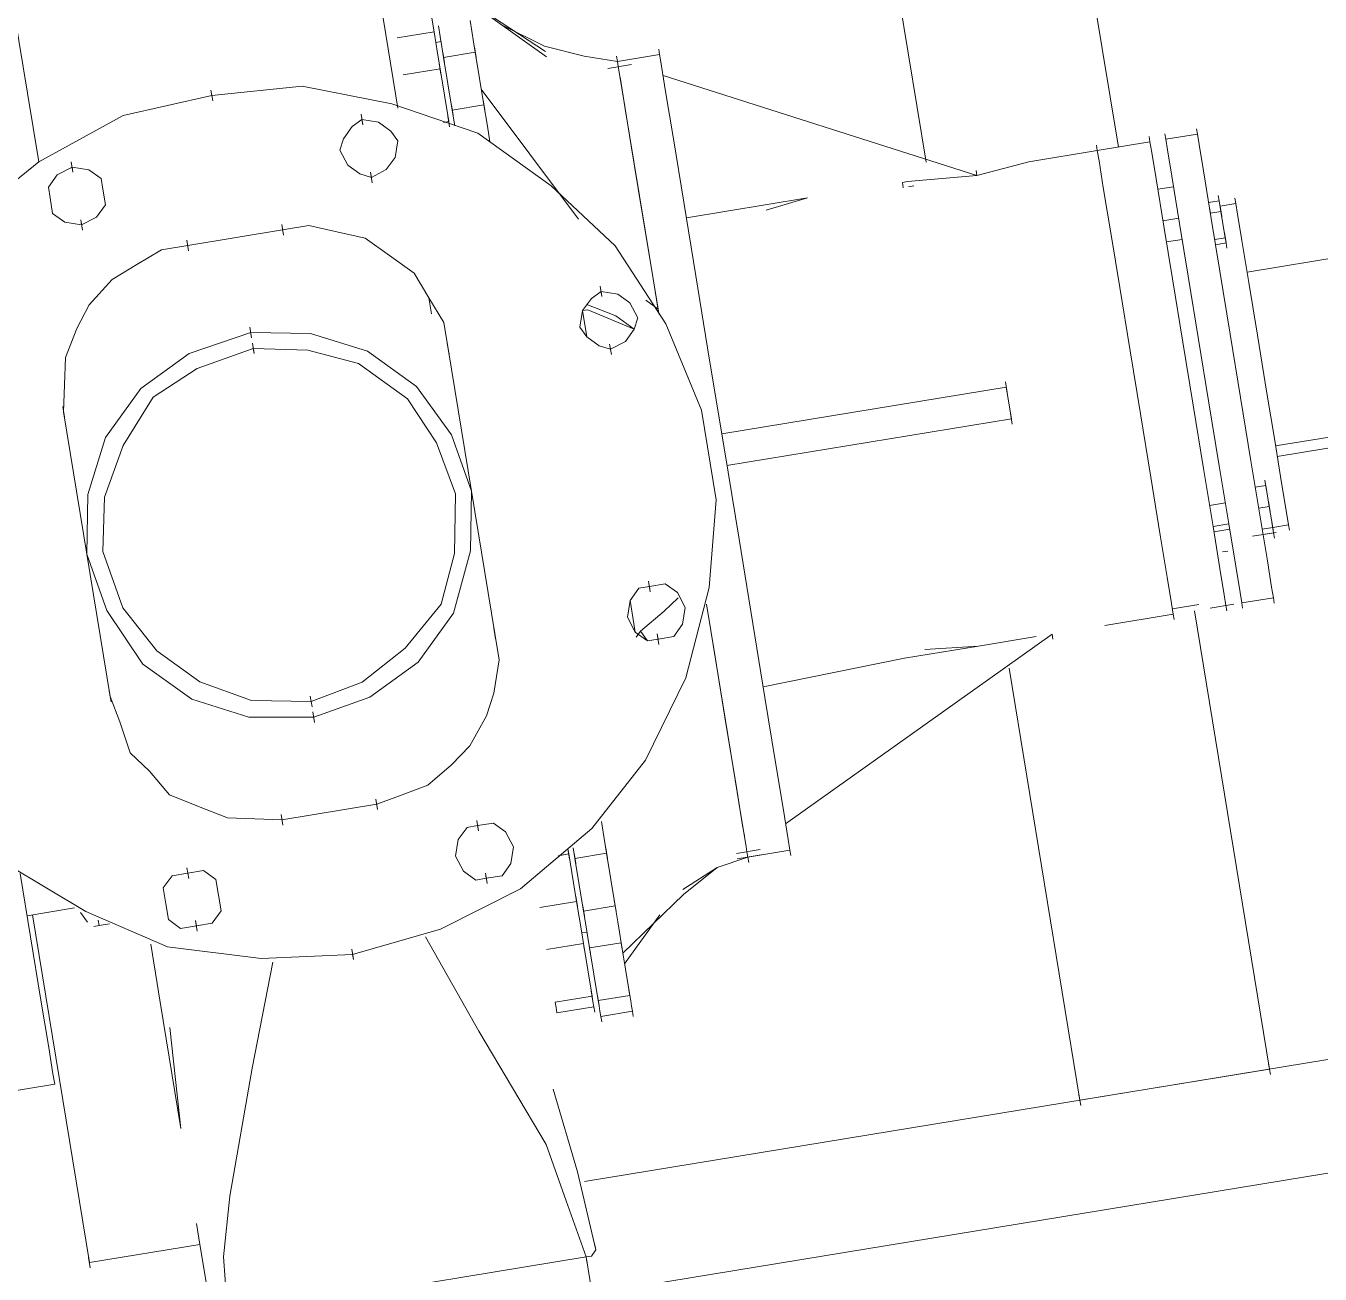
# Model space of a CAD drawing. Header units: metres. Extents: x 2 to 659295185, y -28 to 1124222152.
# Drawn here: x 655610.738 to 655611.247, y 1126535.784 to 1126536.275 of the extents above; entities that cross this region are included whole.
import ezdxf

# ---------------------------------------------------------------- set-up
doc = ezdxf.new("R2010")
doc.units = ezdxf.units.M
doc.header["$MEASUREMENT"] = 0
doc.layers.add('CCSM_C1_CUERPO CK$0$A-EQUIPOS', color=9, linetype='CONTINUOUS')

msp = doc.modelspace()

# ---------------------------------------------------------------- linework, layer by layer
at = {"layer": 'CCSM_C1_CUERPO CK$0$A-EQUIPOS', "lineweight": 5}
for p, q in [((655611.13838, 1126536.40516), (655611.16757, 1126536.22709)), ((655611.16757, 1126536.22709), (655611.13838, 1126536.40516)), ((655611.09201, 1126536.22108), (655611.06384, 1126536.39294)), ((655611.06384, 1126536.39294), (655611.09201, 1126536.22108)), ((655610.87965, 1126536.27132), (655610.87456, 1126536.30238)), ((655610.89863, 1126536.27231), (655610.89523, 1126536.29301)), ((655610.89863, 1126536.27231), (655610.89523, 1126536.29301)), ((655610.94275, 1126536.26253), (655610.91142, 1126536.28503)), ((655610.94242, 1126536.2646), (655610.91142, 1126536.28503)), ((655610.91142, 1126536.28503), (655610.94242, 1126536.2646)), ((655610.73885, 1126536.24824), (655610.73376, 1126536.2793)), ((655610.89829, 1126536.27438), (655610.89863, 1126536.27231)), ((655610.89863, 1126536.27231), (655610.89829, 1126536.27438)), ((655610.90036, 1126536.27472), (655610.90104, 1126536.27057)), ((655610.90104, 1126536.27057), (655610.90036, 1126536.27472)), ((655610.91278, 1126536.27675), (655610.91346, 1126536.27261)), ((655610.91278, 1126536.27675), (655610.91346, 1126536.27261)), ((655610.94208, 1126536.26667), (655610.92588, 1126536.27465)), ((655610.8844, 1126536.24233), (655610.87965, 1126536.27132)), ((655610.89863, 1126536.27231), (655610.88413, 1126536.26993)), ((655610.89931, 1126536.26816), (655610.89863, 1126536.27231)), ((655610.89931, 1126536.26816), (655610.89863, 1126536.27231)), ((655610.90104, 1126536.27057), (655610.90172, 1126536.26643)), ((655610.90172, 1126536.26643), (655610.90104, 1126536.27057)), ((655610.91414, 1126536.26847), (655610.91346, 1126536.27261)), ((655610.91346, 1126536.27261), (655610.91414, 1126536.26847)), ((655610.90138, 1126536.2685), (655610.89931, 1126536.26816)), ((655610.89931, 1126536.26816), (655610.90138, 1126536.2685)), ((655610.89931, 1126536.26816), (655610.89998, 1126536.26402)), ((655610.89998, 1126536.26402), (655610.89931, 1126536.26816)), ((655610.89998, 1126536.26402), (655610.901, 1126536.25781)), ((655610.901, 1126536.25781), (655610.89998, 1126536.26402)), ((655610.90172, 1126536.26643), (655610.90239, 1126536.26229)), ((655610.90239, 1126536.26229), (655610.90172, 1126536.26643)), ((655610.90205, 1126536.26436), (655610.90273, 1126536.26022)), ((655610.91482, 1126536.26433), (655610.90239, 1126536.26229)), ((655610.91414, 1126536.26847), (655610.91482, 1126536.26433)), ((655610.91482, 1126536.26433), (655610.91414, 1126536.26847)), ((655610.91448, 1126536.2664), (655610.91516, 1126536.26226)), ((655610.91482, 1126536.26433), (655610.91821, 1126536.24362)), ((655610.91821, 1126536.24362), (655610.91482, 1126536.26433)), ((655610.95759, 1126536.26283), (655610.94208, 1126536.26667)), ((655610.94208, 1126536.26667), (655610.95759, 1126536.26283)), ((655610.98692, 1126536.26551), (655610.98726, 1126536.26344)), ((655610.90066, 1126536.25988), (655610.90134, 1126536.25574)), ((655610.90239, 1126536.26229), (655610.90579, 1126536.24159)), ((655610.90239, 1126536.26229), (655610.90579, 1126536.24159)), ((655610.95759, 1126536.26283), (655610.97069, 1126536.26073)), ((655610.96689, 1126536.25798), (655610.97621, 1126536.25951)), ((655610.97035, 1126536.2628), (655610.97069, 1126536.26073)), ((655610.97069, 1126536.26073), (655610.98726, 1126536.26344)), ((655610.97103, 1126536.25866), (655610.97069, 1126536.26073)), ((655610.97069, 1126536.26073), (655610.97103, 1126536.25866)), ((655610.97103, 1126536.25866), (655610.97307, 1126536.24623)), ((655610.97103, 1126536.25866), (655610.97307, 1126536.24623)), ((655610.9876, 1126536.26137), (655610.98726, 1126536.26344)), ((655610.98726, 1126536.26344), (655610.9876, 1126536.26137)), ((655610.98963, 1126536.24895), (655610.9876, 1126536.26137)), ((655610.98963, 1126536.24895), (655610.9876, 1126536.26137)), ((655610.901, 1126536.25781), (655610.88651, 1126536.25544)), ((655610.901, 1126536.25781), (655610.9044, 1126536.23711)), ((655610.9044, 1126536.23711), (655610.901, 1126536.25781)), ((655610.97375, 1126536.24209), (655610.97171, 1126536.25452)), ((655610.97375, 1126536.24209), (655610.97171, 1126536.25452)), ((655611.112, 1126536.21585), (655610.98861, 1126536.25516)), ((655611.112, 1126536.21585), (655610.98861, 1126536.25516)), ((655610.81095, 1126536.24943), (655610.81163, 1126536.24529)), ((655610.81095, 1126536.24943), (655610.81129, 1126536.24736)), ((655610.84683, 1126536.25106), (655610.81129, 1126536.24736)), ((655610.84683, 1126536.25106), (655610.81129, 1126536.24736)), ((655610.88199, 1126536.24406), (655610.84683, 1126536.25106)), ((655610.88199, 1126536.24406), (655610.84683, 1126536.25106)), ((655610.95535, 1126536.19868), (655610.91719, 1126536.24983)), ((655610.99269, 1126536.23031), (655610.98963, 1126536.24895)), ((655610.99269, 1126536.23031), (655610.98963, 1126536.24895)), ((655610.74326, 1126536.22132), (655610.73885, 1126536.24824)), ((655610.81129, 1126536.24736), (655610.77642, 1126536.23952)), ((655610.81129, 1126536.24736), (655610.77642, 1126536.23952)), ((655610.91577, 1126536.23259), (655610.88199, 1126536.24406)), ((655610.91577, 1126536.23259), (655610.88199, 1126536.24406)), ((655610.90545, 1126536.24366), (655610.90613, 1126536.23952)), ((655610.91821, 1126536.24362), (655610.90579, 1126536.24159)), ((655610.91787, 1126536.24569), (655610.91855, 1126536.24155)), ((655610.91957, 1126536.23534), (655610.91821, 1126536.24362)), ((655610.97307, 1126536.24623), (655610.97612, 1126536.2276)), ((655610.97307, 1126536.24623), (655610.97612, 1126536.2276)), ((655610.77642, 1126536.23952), (655610.74326, 1126536.22132)), ((655610.77642, 1126536.23952), (655610.74326, 1126536.22132)), ((655610.86991, 1126536.23996), (655610.87059, 1126536.23582)), ((655610.90406, 1126536.23918), (655610.90474, 1126536.23503)), ((655610.90579, 1126536.24159), (655610.90681, 1126536.23537)), ((655610.90579, 1126536.24159), (655610.90681, 1126536.23537)), ((655610.97714, 1126536.22139), (655610.97375, 1126536.24209)), ((655610.97375, 1126536.24209), (655610.97714, 1126536.22139)), ((655610.86645, 1126536.23514), (655610.86298, 1126536.23032)), ((655610.86645, 1126536.23514), (655610.86298, 1126536.23032)), ((655610.87025, 1126536.23789), (655610.86645, 1126536.23514)), ((655610.86645, 1126536.23514), (655610.87025, 1126536.23789)), ((655610.87025, 1126536.23789), (655610.8768, 1126536.23683)), ((655610.8768, 1126536.23683), (655610.87025, 1126536.23789)), ((655610.87025, 1126536.23789), (655610.87059, 1126536.23582)), ((655610.8768, 1126536.23683), (655610.88162, 1126536.23337)), ((655610.88162, 1126536.23337), (655610.8768, 1126536.23683)), ((655610.88437, 1126536.22957), (655610.88162, 1126536.23337)), ((655610.88162, 1126536.23337), (655610.88437, 1126536.22957)), ((655610.9044, 1126536.23711), (655610.90233, 1126536.23677)), ((655610.90474, 1126536.23503), (655610.9044, 1126536.23711)), ((655610.90474, 1126536.23503), (655610.9044, 1126536.23711)), ((655610.92059, 1126536.22913), (655610.91957, 1126536.23534)), ((655611.19829, 1126536.23425), (655611.19863, 1126536.23218)), ((655610.86298, 1126536.23032), (655610.86159, 1126536.22584)), ((655610.86298, 1126536.23032), (655610.86159, 1126536.22584)), ((655610.88332, 1126536.22302), (655610.88437, 1126536.22957)), ((655610.88437, 1126536.22957), (655610.88332, 1126536.22302)), ((655610.94469, 1126536.21182), (655610.91577, 1126536.23259)), ((655610.94469, 1126536.21182), (655610.91577, 1126536.23259)), ((655610.99676, 1126536.20547), (655610.99269, 1126536.23031)), ((655610.99676, 1126536.20547), (655610.99269, 1126536.23031)), ((655611.17999, 1126536.22912), (655611.15929, 1126536.22573)), ((655611.17965, 1126536.23119), (655611.17999, 1126536.22912)), ((655611.18067, 1126536.22498), (655611.17999, 1126536.22912)), ((655611.18067, 1126536.22498), (655611.17999, 1126536.22912)), ((655611.18587, 1126536.23221), (655611.18621, 1126536.23014)), ((655611.18621, 1126536.23014), (655611.19863, 1126536.23218)), ((655611.18621, 1126536.23014), (655611.18688, 1126536.226)), ((655611.18688, 1126536.226), (655611.18621, 1126536.23014)), ((655611.19931, 1126536.22803), (655611.19863, 1126536.23218)), ((655611.19931, 1126536.22803), (655611.19863, 1126536.23218)), ((655610.86468, 1126536.21996), (655610.86159, 1126536.22584)), ((655610.86159, 1126536.22584), (655610.86468, 1126536.21996)), ((655610.88332, 1126536.22302), (655610.87985, 1126536.2182)), ((655610.88332, 1126536.22302), (655610.87985, 1126536.2182)), ((655610.97612, 1126536.2276), (655610.98019, 1126536.20275)), ((655610.97612, 1126536.2276), (655610.98019, 1126536.20275)), ((655611.13237, 1126536.22132), (655611.15929, 1126536.22573)), ((655611.15895, 1126536.2278), (655611.15929, 1126536.22573)), ((655611.15929, 1126536.22573), (655611.15997, 1126536.22159)), ((655611.18067, 1126536.22498), (655611.18237, 1126536.21463)), ((655611.18237, 1126536.21463), (655611.18067, 1126536.22498)), ((655611.18688, 1126536.226), (655611.18858, 1126536.21565)), ((655611.18688, 1126536.226), (655611.18858, 1126536.21565)), ((655611.20101, 1126536.21768), (655611.19931, 1126536.22803)), ((655611.20101, 1126536.21768), (655611.19931, 1126536.22803)), ((655610.74326, 1126536.22132), (655610.71699, 1126536.20001)), ((655610.74326, 1126536.22132), (655610.71699, 1126536.20001)), ((655610.75049, 1126536.21613), (655610.75636, 1126536.21922)), ((655610.75049, 1126536.21613), (655610.75636, 1126536.21922)), ((655610.75602, 1126536.22129), (655610.7567, 1126536.21715)), ((655610.75636, 1126536.21922), (655610.76291, 1126536.21817)), ((655610.76291, 1126536.21817), (655610.75636, 1126536.21922)), ((655610.75636, 1126536.21922), (655610.7567, 1126536.21715)), ((655610.76291, 1126536.21817), (655610.76773, 1126536.2147)), ((655610.76773, 1126536.2147), (655610.76291, 1126536.21817)), ((655610.86468, 1126536.21996), (655610.8695, 1126536.2165)), ((655610.8695, 1126536.2165), (655610.86468, 1126536.21996)), ((655610.87985, 1126536.2182), (655610.87398, 1126536.21511)), ((655610.87985, 1126536.2182), (655610.87398, 1126536.21511)), ((655610.98155, 1126536.19447), (655610.97714, 1126536.22139)), ((655610.97714, 1126536.22139), (655610.98155, 1126536.19447)), ((655611.11166, 1126536.21792), (655611.112, 1126536.21585)), ((655611.11166, 1126536.21792), (655611.112, 1126536.21585)), ((655611.112, 1126536.21585), (655611.11166, 1126536.21792)), ((655611.13237, 1126536.22132), (655611.112, 1126536.21585)), ((655611.112, 1126536.21585), (655611.13237, 1126536.22132)), ((655611.16166, 1126536.21123), (655611.15997, 1126536.22159)), ((655610.74703, 1126536.21131), (655610.75049, 1126536.21613)), ((655610.74703, 1126536.21131), (655610.75049, 1126536.21613)), ((655610.76773, 1126536.2147), (655610.76841, 1126536.21056)), ((655610.76773, 1126536.2147), (655610.76841, 1126536.21056)), ((655610.8695, 1126536.2165), (655610.87398, 1126536.21511)), ((655610.87398, 1126536.21511), (655610.8695, 1126536.2165)), ((655610.87364, 1126536.21718), (655610.87432, 1126536.21304)), ((655610.87364, 1126536.21718), (655610.87398, 1126536.21511)), ((655611.08474, 1126536.21351), (655611.08267, 1126536.21317)), ((655611.08267, 1126536.21317), (655611.08301, 1126536.2111)), ((655611.112, 1126536.21585), (655611.08474, 1126536.21351)), ((655611.18237, 1126536.21463), (655611.18542, 1126536.19599)), ((655611.18542, 1126536.19599), (655611.18237, 1126536.21463)), ((655611.18858, 1126536.21565), (655611.19164, 1126536.19701)), ((655611.18858, 1126536.21565), (655611.19164, 1126536.19701)), ((655611.20406, 1126536.19905), (655611.20101, 1126536.21768)), ((655611.20406, 1126536.19905), (655611.20101, 1126536.21768)), ((655610.74703, 1126536.21131), (655610.74771, 1126536.20717)), ((655610.74771, 1126536.20717), (655610.74703, 1126536.21131)), ((655610.76841, 1126536.21056), (655610.76943, 1126536.20435)), ((655610.76841, 1126536.21056), (655610.76943, 1126536.20435)), ((655610.96981, 1126536.18829), (655610.94469, 1126536.21182)), ((655610.96981, 1126536.18829), (655610.94469, 1126536.21182)), ((655611.08715, 1126536.21178), (655611.08508, 1126536.21144)), ((655611.16472, 1126536.1926), (655611.16166, 1126536.21123)), ((655611.18926, 1126536.2115), (655611.18305, 1126536.21049)), ((655611.20684, 1126536.20801), (655611.20718, 1126536.20594)), ((655611.20684, 1126536.20801), (655611.20718, 1126536.20594)), ((655610.74771, 1126536.20717), (655610.74872, 1126536.20096)), ((655610.74872, 1126536.20096), (655610.74771, 1126536.20717)), ((655610.76943, 1126536.20435), (655610.76597, 1126536.19953)), ((655610.76943, 1126536.20435), (655610.76597, 1126536.19953)), ((655610.98019, 1126536.20275), (655610.98495, 1126536.17376)), ((655610.98019, 1126536.20275), (655610.98495, 1126536.17376)), ((655611.00151, 1126536.17648), (655610.99676, 1126536.20547)), ((655611.00151, 1126536.17648), (655610.99676, 1126536.20547)), ((655611.0454, 1126536.20706), (655610.99778, 1126536.19925)), ((655611.02918, 1126536.20227), (655611.0454, 1126536.20706)), ((655611.20718, 1126536.20594), (655611.20304, 1126536.20526)), ((655611.20338, 1126536.20319), (655611.20372, 1126536.20112)), ((655611.20718, 1126536.20594), (655611.20786, 1126536.2018)), ((655611.20786, 1126536.2018), (655611.20718, 1126536.20594)), ((655611.20752, 1126536.20387), (655611.21373, 1126536.20488)), ((655611.20752, 1126536.20387), (655611.2082, 1126536.19972)), ((655611.21339, 1126536.20695), (655611.21373, 1126536.20488)), ((655611.21373, 1126536.20488), (655611.21441, 1126536.20074)), ((655611.21441, 1126536.20074), (655611.21373, 1126536.20488)), ((655610.74872, 1126536.20096), (655610.75355, 1126536.1975)), ((655610.75355, 1126536.1975), (655610.74872, 1126536.20096)), ((655610.75976, 1126536.19851), (655610.76044, 1126536.19437)), ((655610.75976, 1126536.19851), (655610.7601, 1126536.19644)), ((655610.76597, 1126536.19953), (655610.7601, 1126536.19644)), ((655610.76597, 1126536.19953), (655610.7601, 1126536.19644)), ((655611.1913, 1126536.19908), (655611.18508, 1126536.19806)), ((655611.18508, 1126536.19806), (655611.1913, 1126536.19908)), ((655611.20786, 1126536.2018), (655611.20372, 1126536.20112)), ((655611.20745, 1126536.17834), (655611.20406, 1126536.19905)), ((655611.20745, 1126536.17834), (655611.20406, 1126536.19905)), ((655611.20786, 1126536.2018), (655611.20956, 1126536.19144)), ((655611.20956, 1126536.19144), (655611.20786, 1126536.2018)), ((655611.21441, 1126536.20074), (655611.21611, 1126536.19039)), ((655611.21611, 1126536.19039), (655611.21441, 1126536.20074)), ((655610.7601, 1126536.19644), (655610.75355, 1126536.1975)), ((655610.7601, 1126536.19644), (655610.75355, 1126536.1975)), ((655610.83909, 1126536.19451), (655610.80181, 1126536.1884)), ((655610.83909, 1126536.19451), (655610.80181, 1126536.1884)), ((655610.83875, 1126536.19658), (655610.83943, 1126536.19244)), ((655610.84944, 1126536.1962), (655610.83909, 1126536.19451)), ((655610.84944, 1126536.1962), (655610.83909, 1126536.19451)), ((655610.84944, 1126536.1962), (655610.86047, 1126536.19376)), ((655610.86047, 1126536.19376), (655610.84944, 1126536.1962)), ((655610.86047, 1126536.19376), (655610.8715, 1126536.19131)), ((655610.8715, 1126536.19131), (655610.86047, 1126536.19376)), ((655610.98664, 1126536.16341), (655610.98155, 1126536.19447)), ((655610.98155, 1126536.19447), (655610.98664, 1126536.16341)), ((655611.16811, 1126536.17189), (655611.16472, 1126536.1926)), ((655611.18882, 1126536.17529), (655611.18542, 1126536.19599)), ((655611.18882, 1126536.17529), (655611.18542, 1126536.19599)), ((655611.19164, 1126536.19701), (655611.19503, 1126536.1763)), ((655611.19164, 1126536.19701), (655611.19503, 1126536.1763)), ((655611.2099, 1126536.18937), (655611.20922, 1126536.19351)), ((655610.80181, 1126536.1884), (655610.79146, 1126536.1867)), ((655610.80181, 1126536.1884), (655610.79146, 1126536.1867)), ((655610.80147, 1126536.19047), (655610.80215, 1126536.18633)), ((655610.8715, 1126536.19131), (655610.88114, 1126536.18439)), ((655610.88114, 1126536.18439), (655610.8715, 1126536.19131)), ((655610.98973, 1126536.15754), (655610.96981, 1126536.18829)), ((655610.98973, 1126536.15754), (655610.96981, 1126536.18829)), ((655611.18644, 1126536.18978), (655611.19265, 1126536.1908)), ((655611.19265, 1126536.1908), (655611.18644, 1126536.18978)), ((655611.20956, 1126536.19144), (655611.20542, 1126536.19076)), ((655611.2099, 1126536.18937), (655611.20576, 1126536.18869)), ((655611.2099, 1126536.18937), (655611.20956, 1126536.19144)), ((655611.20956, 1126536.19144), (655611.2099, 1126536.18937)), ((655611.21024, 1126536.1873), (655611.2099, 1126536.18937)), ((655611.21883, 1126536.17382), (655611.21611, 1126536.19039)), ((655611.21883, 1126536.17382), (655611.21611, 1126536.19039)), ((655610.79146, 1126536.1867), (655610.78179, 1126536.18086)), ((655610.79146, 1126536.1867), (655610.78179, 1126536.18086)), ((655610.88114, 1126536.18439), (655610.89078, 1126536.17746)), ((655610.89078, 1126536.17746), (655610.88114, 1126536.18439)), ((655611.2637, 1126536.18543), (655611.21815, 1126536.17797)), ((655610.78179, 1126536.18086), (655610.77211, 1126536.17502)), ((655610.78179, 1126536.18086), (655610.77211, 1126536.17502)), ((655610.89078, 1126536.17746), (655610.89662, 1126536.16779)), ((655610.89662, 1126536.16779), (655610.89078, 1126536.17746)), ((655611.21153, 1126536.15349), (655611.20745, 1126536.17834)), ((655611.21153, 1126536.15349), (655611.20745, 1126536.17834)), ((655610.77211, 1126536.17502), (655610.76312, 1126536.16504)), ((655610.77211, 1126536.17502), (655610.76312, 1126536.16504)), ((655610.96458, 1126536.1683), (655610.9639, 1126536.17244)), ((655610.98495, 1126536.17376), (655610.98698, 1126536.16134)), ((655610.98495, 1126536.17376), (655610.98698, 1126536.16134)), ((655611.00694, 1126536.14335), (655611.00151, 1126536.17648)), ((655611.00694, 1126536.14335), (655611.00151, 1126536.17648)), ((655611.19289, 1126536.15044), (655611.18882, 1126536.17529)), ((655611.19289, 1126536.15044), (655611.18882, 1126536.17529)), ((655611.19503, 1126536.1763), (655611.1991, 1126536.15146)), ((655611.19503, 1126536.1763), (655611.1991, 1126536.15146)), ((655611.22222, 1126536.15312), (655611.21883, 1126536.17382)), ((655611.22222, 1126536.15312), (655611.21883, 1126536.17382)), ((655610.89662, 1126536.16779), (655610.90246, 1126536.15812)), ((655610.89662, 1126536.16779), (655610.89764, 1126536.16158)), ((655610.89764, 1126536.16158), (655610.89662, 1126536.16779)), ((655610.96044, 1126536.16762), (655610.95698, 1126536.1628)), ((655610.96044, 1126536.16762), (655610.95698, 1126536.1628)), ((655610.96044, 1126536.16762), (655610.96424, 1126536.17037)), ((655610.96424, 1126536.17037), (655610.96044, 1126536.16762)), ((655610.97079, 1126536.16932), (655610.96424, 1126536.17037)), ((655610.96424, 1126536.17037), (655610.97079, 1126536.16932)), ((655610.96424, 1126536.17037), (655610.96458, 1126536.1683)), ((655610.97561, 1126536.16585), (655610.97079, 1126536.16932)), ((655610.97079, 1126536.16932), (655610.97561, 1126536.16585)), ((655611.16811, 1126536.17189), (655611.17218, 1126536.14704)), ((655610.76312, 1126536.16504), (655610.75826, 1126536.15574)), ((655610.76312, 1126536.16504), (655610.75826, 1126536.15574)), ((655610.95698, 1126536.1628), (655610.95592, 1126536.15625)), ((655610.95592, 1126536.15625), (655610.95698, 1126536.1628)), ((655610.95905, 1126536.16314), (655610.95698, 1126536.1628)), ((655610.95905, 1126536.16314), (655610.95698, 1126536.1628)), ((655610.95698, 1126536.1628), (655610.95867, 1126536.15245)), ((655610.95698, 1126536.1628), (655610.95867, 1126536.15245)), ((655610.95871, 1126536.16521), (655610.97008, 1126536.16069)), ((655610.97008, 1126536.16069), (655610.95871, 1126536.16521)), ((655610.97731, 1126536.1555), (655610.95905, 1126536.16314)), ((655610.97731, 1126536.1555), (655610.95905, 1126536.16314)), ((655610.97561, 1126536.16585), (655610.9787, 1126536.15998)), ((655610.9787, 1126536.15998), (655610.97561, 1126536.16585)), ((655610.98664, 1126536.16341), (655610.98182, 1126536.16687)), ((655610.9863, 1126536.16548), (655610.98698, 1126536.16134)), ((655610.98698, 1126536.16134), (655610.98664, 1126536.16341)), ((655610.98698, 1126536.16134), (655610.98664, 1126536.16341)), ((655610.90246, 1126536.15812), (655610.90416, 1126536.14776)), ((655610.90246, 1126536.15812), (655610.90416, 1126536.14776)), ((655610.90416, 1126536.14776), (655610.90246, 1126536.15812)), ((655610.90246, 1126536.15812), (655610.90416, 1126536.14776)), ((655610.97008, 1126536.16069), (655610.97731, 1126536.1555)), ((655610.97731, 1126536.1555), (655610.97008, 1126536.16069)), ((655610.9787, 1126536.15998), (655610.97731, 1126536.1555)), ((655610.97731, 1126536.1555), (655610.9787, 1126536.15998)), ((655611.00378, 1126536.12369), (655610.98973, 1126536.15754)), ((655611.00378, 1126536.12369), (655610.98973, 1126536.15754)), ((655610.75826, 1126536.15574), (655610.75375, 1126536.14437)), ((655610.75826, 1126536.15574), (655610.75375, 1126536.14437)), ((655610.80239, 1126536.14597), (655610.82656, 1126536.15418)), ((655610.82656, 1126536.15418), (655610.80239, 1126536.14597)), ((655610.82622, 1126536.15625), (655610.8269, 1126536.15211)), ((655610.82656, 1126536.15418), (655610.85002, 1126536.15377)), ((655610.82656, 1126536.15418), (655610.85002, 1126536.15377)), ((655610.85002, 1126536.15377), (655610.87242, 1126536.14681)), ((655610.87242, 1126536.14681), (655610.85002, 1126536.15377)), ((655610.95592, 1126536.15625), (655610.95867, 1126536.15245)), ((655610.95592, 1126536.15625), (655610.95867, 1126536.15245)), ((655610.96349, 1126536.14898), (655610.95867, 1126536.15245)), ((655610.95867, 1126536.15245), (655610.96349, 1126536.14898)), ((655610.97731, 1126536.1555), (655610.97385, 1126536.15068)), ((655610.97731, 1126536.1555), (655610.97385, 1126536.15068)), ((655611.2156, 1126536.12864), (655611.21153, 1126536.15349)), ((655611.2156, 1126536.12864), (655611.21153, 1126536.15349)), ((655611.22595, 1126536.13034), (655611.22222, 1126536.15312)), ((655611.22595, 1126536.13034), (655611.22222, 1126536.15312)), ((655610.80548, 1126536.14009), (655610.82758, 1126536.14797)), ((655610.80548, 1126536.14009), (655610.82758, 1126536.14797)), ((655610.82724, 1126536.15004), (655610.82792, 1126536.1459)), ((655610.82758, 1126536.14797), (655610.84896, 1126536.14722)), ((655610.82758, 1126536.14797), (655610.84896, 1126536.14722)), ((655610.82758, 1126536.14797), (655610.82792, 1126536.1459)), ((655610.84896, 1126536.14722), (655610.86896, 1126536.14199)), ((655610.84896, 1126536.14722), (655610.86896, 1126536.14199)), ((655610.87242, 1126536.14681), (655610.8917, 1126536.13296)), ((655610.8917, 1126536.13296), (655610.87242, 1126536.14681)), ((655610.90382, 1126536.14983), (655610.9045, 1126536.14569)), ((655610.9045, 1126536.14569), (655610.90382, 1126536.14983)), ((655610.92248, 1126536.03595), (655610.90416, 1126536.14776)), ((655610.92248, 1126536.03595), (655610.90416, 1126536.14776)), ((655610.96797, 1126536.14759), (655610.96349, 1126536.14898)), ((655610.96797, 1126536.14759), (655610.96349, 1126536.14898)), ((655610.96831, 1126536.14552), (655610.96763, 1126536.14966)), ((655610.96763, 1126536.14966), (655610.96797, 1126536.14759)), ((655610.97385, 1126536.15068), (655610.96797, 1126536.14759)), ((655610.97385, 1126536.15068), (655610.96797, 1126536.14759)), ((655611.17218, 1126536.14704), (655611.17626, 1126536.1222)), ((655611.19696, 1126536.12559), (655611.19289, 1126536.15044)), ((655611.19696, 1126536.12559), (655611.19289, 1126536.15044)), ((655611.1991, 1126536.15146), (655611.20318, 1126536.12661)), ((655611.1991, 1126536.15146), (655611.20318, 1126536.12661)), ((655610.75375, 1126536.14437), (655610.75337, 1126536.13368)), ((655610.75375, 1126536.14437), (655610.75337, 1126536.13368)), ((655610.78338, 1126536.13222), (655610.80239, 1126536.14597)), ((655610.80239, 1126536.14597), (655610.78338, 1126536.13222)), ((655610.86896, 1126536.14199), (655610.88824, 1126536.12814)), ((655610.88824, 1126536.12814), (655610.86896, 1126536.14199)), ((655611.01271, 1126536.10815), (655611.00694, 1126536.14335)), ((655611.01271, 1126536.10815), (655611.00694, 1126536.14335)), ((655610.7882, 1126536.12876), (655610.80548, 1126536.14009)), ((655610.80548, 1126536.14009), (655610.7882, 1126536.12876)), ((655610.75337, 1126536.13368), (655610.753, 1126536.12299)), ((655610.75337, 1126536.13368), (655610.753, 1126536.12299)), ((655610.753, 1126536.12299), (655610.75337, 1126536.13368)), ((655610.78338, 1126536.13222), (655610.76953, 1126536.11294)), ((655610.78338, 1126536.13222), (655610.76953, 1126536.11294)), ((655610.8917, 1126536.13296), (655610.90545, 1126536.11395)), ((655610.90545, 1126536.11395), (655610.8917, 1126536.13296)), ((655611.01169, 1126536.11436), (655611.12351, 1126536.13269)), ((655611.12351, 1126536.13269), (655611.01169, 1126536.11436)), ((655611.12317, 1126536.13476), (655611.12385, 1126536.13062)), ((655611.12351, 1126536.13269), (655611.12554, 1126536.12026)), ((655610.77642, 1126536.10982), (655610.7882, 1126536.12876)), ((655610.7882, 1126536.12876), (655610.77642, 1126536.10982)), ((655610.88824, 1126536.12814), (655610.89957, 1126536.11086)), ((655610.89957, 1126536.11086), (655610.88824, 1126536.12814)), ((655611.20318, 1126536.12661), (655611.20725, 1126536.10176)), ((655611.20318, 1126536.12661), (655611.20725, 1126536.10176)), ((655611.21967, 1126536.1038), (655611.2156, 1126536.12864)), ((655611.21967, 1126536.1038), (655611.2156, 1126536.12864)), ((655611.22901, 1126536.11171), (655611.22595, 1126536.13034)), ((655611.22901, 1126536.11171), (655611.22595, 1126536.13034)), ((655610.75266, 1126536.12506), (655610.75334, 1126536.12092)), ((655610.75266, 1126536.12506), (655610.75334, 1126536.12092)), ((655610.753, 1126536.12299), (655610.77133, 1126536.01117)), ((655610.753, 1126536.12299), (655610.77133, 1126536.01117)), ((655611.00955, 1126536.08849), (655611.00378, 1126536.12369)), ((655611.00955, 1126536.08849), (655611.00378, 1126536.12369)), ((655611.1252, 1126536.12233), (655611.12588, 1126536.11819)), ((655611.18033, 1126536.09735), (655611.17626, 1126536.1222)), ((655611.20104, 1126536.10074), (655611.19696, 1126536.12559)), ((655611.20104, 1126536.10074), (655611.19696, 1126536.12559)), ((655611.01373, 1126536.10193), (655611.12554, 1126536.12026)), ((655611.01373, 1126536.10193), (655611.12554, 1126536.12026)), ((655611.2749, 1126536.1171), (655611.22935, 1126536.10963)), ((655610.76953, 1126536.11294), (655610.76257, 1126536.09053)), ((655610.76953, 1126536.11294), (655610.76257, 1126536.09053)), ((655610.91332, 1126536.09186), (655610.90545, 1126536.11395)), ((655610.91332, 1126536.09186), (655610.90545, 1126536.11395)), ((655611.23172, 1126536.09514), (655611.22901, 1126536.11171)), ((655611.23172, 1126536.09514), (655611.22901, 1126536.11171)), ((655611.23003, 1126536.10549), (655611.27558, 1126536.11296)), ((655610.77642, 1126536.10982), (655610.76912, 1126536.08948)), ((655610.77642, 1126536.10982), (655610.76912, 1126536.08948)), ((655610.90711, 1126536.09084), (655610.89957, 1126536.11086)), ((655610.89957, 1126536.11086), (655610.90711, 1126536.09084)), ((655611.01848, 1126536.07295), (655611.01271, 1126536.10815)), ((655611.01848, 1126536.07295), (655611.01271, 1126536.10815)), ((655611.20725, 1126536.10176), (655611.21098, 1126536.07898)), ((655611.20725, 1126536.10176), (655611.21098, 1126536.07898)), ((655611.22341, 1126536.08102), (655611.21967, 1126536.1038)), ((655611.22341, 1126536.08102), (655611.21967, 1126536.1038)), ((655611.18406, 1126536.07457), (655611.18033, 1126536.09735)), ((655611.20477, 1126536.07797), (655611.20104, 1126536.10074)), ((655611.20477, 1126536.07797), (655611.20104, 1126536.10074)), ((655611.22517, 1126536.09619), (655611.22585, 1126536.09205)), ((655610.9067, 1126536.06738), (655610.90711, 1126536.09084)), ((655610.90711, 1126536.09084), (655610.9067, 1126536.06738)), ((655610.91291, 1126536.0684), (655610.91332, 1126536.09186)), ((655610.91291, 1126536.0684), (655610.91332, 1126536.09186)), ((655611.22551, 1126536.09412), (655611.22137, 1126536.09344)), ((655611.22687, 1126536.08584), (655611.22551, 1126536.09412)), ((655611.22551, 1126536.09412), (655611.22687, 1126536.08584)), ((655611.23376, 1126536.08272), (655611.23172, 1126536.09514)), ((655611.23376, 1126536.08272), (655611.23172, 1126536.09514)), ((655610.76257, 1126536.09053), (655610.76216, 1126536.06708)), ((655610.76216, 1126536.06708), (655610.76257, 1126536.09053)), ((655610.76912, 1126536.08948), (655610.76838, 1126536.0681)), ((655610.76912, 1126536.08948), (655610.76838, 1126536.0681)), ((655611.0067, 1126536.054), (655611.00955, 1126536.08849)), ((655611.00955, 1126536.08849), (655611.0067, 1126536.054)), ((655611.20962, 1126536.08727), (655611.20341, 1126536.08625)), ((655611.20341, 1126536.08625), (655611.20962, 1126536.08727)), ((655611.20962, 1126536.08727), (655611.20341, 1126536.08625)), ((655611.22687, 1126536.08584), (655611.22273, 1126536.08516)), ((655611.22653, 1126536.08791), (655611.22721, 1126536.08377)), ((655611.22687, 1126536.08584), (655611.22823, 1126536.07756)), ((655611.22823, 1126536.07756), (655611.22687, 1126536.08584)), ((655611.22612, 1126536.06445), (655611.22341, 1126536.08102)), ((655611.22612, 1126536.06445), (655611.22341, 1126536.08102)), ((655611.23444, 1126536.07858), (655611.23376, 1126536.08272)), ((655611.23444, 1126536.07858), (655611.23376, 1126536.08272)), ((655611.21098, 1126536.07898), (655611.20477, 1126536.07797)), ((655611.20749, 1126536.0614), (655611.20477, 1126536.07797)), ((655611.20749, 1126536.0614), (655611.20477, 1126536.07797)), ((655611.20511, 1126536.07589), (655611.21132, 1126536.07691)), ((655611.20511, 1126536.07589), (655611.21132, 1126536.07691)), ((655611.21098, 1126536.07898), (655611.2137, 1126536.06242)), ((655611.21098, 1126536.07898), (655611.2137, 1126536.06242)), ((655611.22028, 1126536.07413), (655611.2296, 1126536.07566)), ((655611.22823, 1126536.07756), (655611.22408, 1126536.07688)), ((655611.22857, 1126536.07549), (655611.22442, 1126536.07481)), ((655611.22789, 1126536.07963), (655611.22857, 1126536.07549)), ((655611.22823, 1126536.07756), (655611.23444, 1126536.07858)), ((655611.22857, 1126536.07549), (655611.22823, 1126536.07756)), ((655611.22823, 1126536.07756), (655611.22857, 1126536.07549)), ((655611.22857, 1126536.07549), (655611.2289, 1126536.07342)), ((655611.22857, 1126536.07549), (655611.2289, 1126536.07342)), ((655611.23444, 1126536.07858), (655611.23478, 1126536.0765)), ((655611.02391, 1126536.03982), (655611.01848, 1126536.07295)), ((655611.02391, 1126536.03982), (655611.01848, 1126536.07295)), ((655611.18678, 1126536.05801), (655611.18406, 1126536.07457)), ((655610.76216, 1126536.06708), (655610.77004, 1126536.04498)), ((655610.77004, 1126536.04498), (655610.76216, 1126536.06708)), ((655610.76838, 1126536.0681), (655610.77625, 1126536.046)), ((655610.76838, 1126536.0681), (655610.77625, 1126536.046)), ((655610.9067, 1126536.06738), (655610.90147, 1126536.04739)), ((655610.9067, 1126536.06738), (655610.90147, 1126536.04739)), ((655610.91291, 1126536.0684), (655610.90629, 1126536.04393)), ((655610.91291, 1126536.0684), (655610.90629, 1126536.04393)), ((655611.20854, 1126536.06795), (655611.21061, 1126536.06829)), ((655611.20749, 1126536.0614), (655611.20918, 1126536.05105)), ((655611.20749, 1126536.0614), (655611.20918, 1126536.05105)), ((655611.2137, 1126536.06242), (655611.21539, 1126536.05206)), ((655611.2137, 1126536.06242), (655611.21539, 1126536.05206)), ((655611.22612, 1126536.06445), (655611.22782, 1126536.0541)), ((655611.22612, 1126536.06445), (655611.22782, 1126536.0541)), ((655610.98291, 1126536.05648), (655610.98359, 1126536.05234)), ((655610.98325, 1126536.05441), (655610.98946, 1126536.05543)), ((655610.98946, 1126536.05543), (655610.98325, 1126536.05441)), ((655610.98946, 1126536.05543), (655610.99428, 1126536.05197)), ((655610.99428, 1126536.05197), (655610.98946, 1126536.05543)), ((655611.18848, 1126536.04765), (655611.18678, 1126536.05801)), ((655610.9791, 1126536.05373), (655610.97564, 1126536.04891)), ((655610.9791, 1126536.05373), (655610.97564, 1126536.04891)), ((655610.9791, 1126536.05373), (655610.98325, 1126536.05441)), ((655610.9791, 1126536.05373), (655610.98325, 1126536.05441)), ((655610.98325, 1126536.05441), (655610.98359, 1126536.05234)), ((655610.99737, 1126536.0461), (655610.99428, 1126536.05197)), ((655610.99428, 1126536.05197), (655610.99737, 1126536.0461)), ((655610.99764, 1126536.0185), (655611.0067, 1126536.054)), ((655611.0067, 1126536.054), (655610.99764, 1126536.0185)), ((655611.20918, 1126536.05105), (655611.20986, 1126536.04691)), ((655611.20918, 1126536.05105), (655611.20986, 1126536.04691)), ((655611.21539, 1126536.05206), (655611.21607, 1126536.04792)), ((655611.21539, 1126536.05206), (655611.21607, 1126536.04792)), ((655611.22782, 1126536.0541), (655611.2285, 1126536.04996)), ((655611.22782, 1126536.0541), (655611.2285, 1126536.04996)), ((655610.78413, 1126536.0239), (655610.77004, 1126536.04498)), ((655610.78413, 1126536.0239), (655610.77004, 1126536.04498)), ((655610.77625, 1126536.046), (655610.78966, 1126536.02906)), ((655610.78966, 1126536.02906), (655610.77625, 1126536.046)), ((655610.90147, 1126536.04739), (655610.88728, 1126536.03018)), ((655610.90147, 1126536.04739), (655610.88728, 1126536.03018)), ((655610.97564, 1126536.04891), (655610.97459, 1126536.04236)), ((655610.97564, 1126536.04891), (655610.97459, 1126536.04236)), ((655610.97564, 1126536.04891), (655610.97768, 1126536.03649)), ((655610.97564, 1126536.04891), (655610.97768, 1126536.03649)), ((655610.99462, 1126536.0499), (655610.98908, 1126536.04474)), ((655610.99462, 1126536.0499), (655610.98908, 1126536.04474)), ((655610.99631, 1126536.03954), (655610.99737, 1126536.0461)), ((655610.99737, 1126536.0461), (655610.99631, 1126536.03954)), ((655611.00904, 1126536.02675), (655611.00565, 1126536.04745)), ((655611.00904, 1126536.02675), (655611.00565, 1126536.04745)), ((655611.00565, 1126536.04745), (655611.00735, 1126536.0371)), ((655611.00565, 1126536.04745), (655611.00735, 1126536.0371)), ((655611.18915, 1126536.04351), (655611.18848, 1126536.04765)), ((655611.18882, 1126536.04558), (655611.19917, 1126536.04728)), ((655611.20365, 1126536.04589), (655611.21297, 1126536.04741)), ((655611.20986, 1126536.04691), (655611.2102, 1126536.04483)), ((655611.21607, 1126536.04792), (655611.2285, 1126536.04996)), ((655611.21607, 1126536.04792), (655611.21641, 1126536.04585)), ((655611.2285, 1126536.04996), (655611.22884, 1126536.04789)), ((655610.90629, 1126536.04393), (655610.89244, 1126536.02465)), ((655610.90629, 1126536.04393), (655610.89244, 1126536.02465)), ((655610.97768, 1126536.03649), (655610.97459, 1126536.04236)), ((655610.97459, 1126536.04236), (655610.97768, 1126536.03649)), ((655610.98908, 1126536.04474), (655610.97975, 1126536.03683)), ((655610.98908, 1126536.04474), (655610.97975, 1126536.03683)), ((655610.98908, 1126536.04474), (655610.97975, 1126536.03683)), ((655611.16224, 1126536.0391), (655611.18915, 1126536.04351)), ((655611.18915, 1126536.04351), (655611.18949, 1126536.04144)), ((655611.19744, 1126536.04487), (655611.22696, 1126535.86472)), ((655611.22696, 1126535.86472), (655611.19744, 1126536.04487)), ((655610.92214, 1126536.03802), (655610.92282, 1126536.03388)), ((655610.92248, 1126536.03595), (655610.92418, 1126536.02559)), ((655610.92248, 1126536.03595), (655610.92418, 1126536.02559)), ((655610.9825, 1126536.03303), (655610.97768, 1126536.03649)), ((655610.9825, 1126536.03303), (655610.97768, 1126536.03649)), ((655610.97975, 1126536.03683), (655610.97802, 1126536.03442)), ((655610.97975, 1126536.03683), (655610.97802, 1126536.03442)), ((655610.97975, 1126536.03683), (655610.9825, 1126536.03303)), ((655610.9863, 1126536.03578), (655610.98698, 1126536.03164)), ((655610.9863, 1126536.03578), (655610.98664, 1126536.03371)), ((655610.99631, 1126536.03954), (655610.99285, 1126536.03472)), ((655610.99631, 1126536.03954), (655610.99285, 1126536.03472)), ((655611.00735, 1126536.0371), (655611.0121, 1126536.00811)), ((655611.00735, 1126536.0371), (655611.0121, 1126536.00811)), ((655611.02866, 1126536.01083), (655611.02391, 1126536.03982)), ((655611.02866, 1126536.01083), (655611.02391, 1126536.03982)), ((655611.03681, 1126535.96113), (655611.14153, 1126536.03571)), ((655611.14153, 1126536.03571), (655611.03681, 1126535.96113)), ((655611.14153, 1126536.03571), (655611.14187, 1126536.03363)), ((655611.14187, 1126536.03363), (655611.14153, 1126536.03571)), ((655610.88728, 1126536.03018), (655610.87034, 1126536.01677)), ((655610.88728, 1126536.03018), (655610.87034, 1126536.01677)), ((655610.98664, 1126536.03371), (655610.9825, 1126536.03303)), ((655610.98664, 1126536.03371), (655610.9825, 1126536.03303)), ((655610.99285, 1126536.03472), (655610.98664, 1126536.03371)), ((655610.99285, 1126536.03472), (655610.98664, 1126536.03371)), ((655611.11254, 1126536.03095), (655611.08355, 1126536.0262)), ((655611.0915, 1126536.02963), (655611.11254, 1126536.03095)), ((655611.11254, 1126536.03095), (655611.13532, 1126536.03469)), ((655611.13532, 1126536.03469), (655611.11254, 1126536.03095)), ((655610.78966, 1126536.02906), (655610.80653, 1126536.01694)), ((655610.80653, 1126536.01694), (655610.78966, 1126536.02906)), ((655610.89244, 1126536.02465), (655610.87343, 1126536.0109)), ((655610.89244, 1126536.02465), (655610.87343, 1126536.0109)), ((655610.92418, 1126536.02559), (655610.92208, 1126536.01249)), ((655610.92418, 1126536.02559), (655610.92208, 1126536.01249)), ((655611.01346, 1126535.99983), (655611.00904, 1126536.02675)), ((655611.01346, 1126535.99983), (655611.00904, 1126536.02675)), ((655611.02798, 1126536.01497), (655611.08355, 1126536.0262)), ((655610.80341, 1126536.01005), (655610.78413, 1126536.0239)), ((655610.80341, 1126536.01005), (655610.78413, 1126536.0239)), ((655611.15242, 1126535.85251), (655611.12459, 1126536.0223)), ((655611.12459, 1126536.0223), (655611.15242, 1126535.85251)), ((655610.82686, 1126536.00964), (655610.80653, 1126536.01694)), ((655610.82686, 1126536.00964), (655610.80653, 1126536.01694)), ((655610.87034, 1126536.01677), (655610.85032, 1126536.00924)), ((655610.87034, 1126536.01677), (655610.85032, 1126536.00924)), ((655610.98168, 1126535.98612), (655610.99764, 1126536.0185)), ((655610.99764, 1126536.0185), (655610.98168, 1126535.98612)), ((655610.77099, 1126536.01324), (655610.77167, 1126536.0091)), ((655610.77133, 1126536.01117), (655610.7751, 1126536.00116)), ((655610.7751, 1126536.00116), (655610.77133, 1126536.01117)), ((655610.82581, 1126536.00309), (655610.80341, 1126536.01005)), ((655610.82581, 1126536.00309), (655610.80341, 1126536.01005)), ((655610.85032, 1126536.00924), (655610.82686, 1126536.00964)), ((655610.85032, 1126536.00924), (655610.82686, 1126536.00964)), ((655610.84998, 1126536.01131), (655610.85032, 1126536.00924)), ((655610.84998, 1126536.01131), (655610.85066, 1126536.00716)), ((655610.87343, 1126536.0109), (655610.85134, 1126536.00302)), ((655610.87343, 1126536.0109), (655610.85134, 1126536.00302)), ((655610.92208, 1126536.01249), (655610.91929, 1126536.00353)), ((655610.92208, 1126536.01249), (655610.91929, 1126536.00353)), ((655611.03274, 1126535.98598), (655611.02866, 1126536.01083)), ((655611.03274, 1126535.98598), (655611.02866, 1126536.01083)), ((655610.851, 1126536.00509), (655610.85167, 1126536.00095)), ((655611.0121, 1126536.00811), (655611.01617, 1126535.98326)), ((655611.0121, 1126536.00811), (655611.01617, 1126535.98326)), ((655610.7751, 1126536.00116), (655610.7792, 1126535.98907)), ((655610.7792, 1126535.98907), (655610.7751, 1126536.00116)), ((655610.85134, 1126536.00302), (655610.82581, 1126536.00309)), ((655610.85134, 1126536.00302), (655610.82581, 1126536.00309)), ((655610.91929, 1126536.00353), (655610.91271, 1126535.99182)), ((655610.91929, 1126536.00353), (655610.91271, 1126535.99182)), ((655611.01719, 1126535.97705), (655611.01346, 1126535.99983)), ((655611.01719, 1126535.97705), (655611.01346, 1126535.99983)), ((655610.7792, 1126535.98907), (655610.78677, 1126535.98181)), ((655610.78677, 1126535.98181), (655610.7792, 1126535.98907)), ((655610.91271, 1126535.99182), (655610.90544, 1126535.98425)), ((655610.91271, 1126535.99182), (655610.90544, 1126535.98425)), ((655610.90544, 1126535.98425), (655610.89611, 1126535.97634)), ((655610.90544, 1126535.98425), (655610.89611, 1126535.97634)), ((655610.96057, 1126535.95927), (655610.98168, 1126535.98612)), ((655610.98168, 1126535.98612), (655610.96057, 1126535.95927)), ((655611.03579, 1126535.96734), (655611.03274, 1126535.98598)), ((655611.03579, 1126535.96734), (655611.03274, 1126535.98598)), ((655610.78677, 1126535.98181), (655610.79468, 1126535.97247)), ((655610.79468, 1126535.97247), (655610.78677, 1126535.98181)), ((655611.01617, 1126535.98326), (655611.01923, 1126535.96463)), ((655611.01923, 1126535.96463), (655611.01617, 1126535.98326)), ((655610.89611, 1126535.97634), (655610.88609, 1126535.97257)), ((655610.89611, 1126535.97634), (655610.88609, 1126535.97257)), ((655611.01719, 1126535.97705), (655611.0199, 1126535.96049)), ((655611.0199, 1126535.96049), (655611.01719, 1126535.97705)), ((655610.79468, 1126535.97247), (655610.80605, 1126535.96796)), ((655610.80605, 1126535.96796), (655610.79468, 1126535.97247)), ((655610.83881, 1126535.9627), (655610.87608, 1126535.96881)), ((655610.83881, 1126535.9627), (655610.87608, 1126535.96881)), ((655610.87574, 1126535.97088), (655610.87642, 1126535.96674)), ((655610.88609, 1126535.97257), (655610.87608, 1126535.96881)), ((655610.87608, 1126535.96881), (655610.88609, 1126535.97257)), ((655610.80605, 1126535.96796), (655610.81742, 1126535.96344)), ((655610.81742, 1126535.96344), (655610.80605, 1126535.96796)), ((655610.83847, 1126535.96477), (655610.83915, 1126535.96063)), ((655611.01923, 1126535.96463), (655611.02126, 1126535.9522)), ((655611.02126, 1126535.9522), (655611.01923, 1126535.96463)), ((655611.03783, 1126535.95492), (655611.03579, 1126535.96734)), ((655611.03783, 1126535.95492), (655611.03579, 1126535.96734)), ((655610.81742, 1126535.96344), (655610.82812, 1126535.96307)), ((655610.82812, 1126535.96307), (655610.81742, 1126535.96344)), ((655610.82812, 1126535.96307), (655610.83881, 1126535.9627)), ((655610.83881, 1126535.9627), (655610.82812, 1126535.96307)), ((655610.91159, 1126535.95974), (655610.90812, 1126535.95492)), ((655610.91159, 1126535.95974), (655610.90812, 1126535.95492)), ((655610.91573, 1126535.96042), (655610.91159, 1126535.95974)), ((655610.91159, 1126535.95974), (655610.91573, 1126535.96042)), ((655610.91539, 1126535.96249), (655610.91607, 1126535.95835)), ((655610.91573, 1126535.96042), (655610.92194, 1126535.96144)), ((655610.92194, 1126535.96144), (655610.91573, 1126535.96042)), ((655610.91573, 1126535.96042), (655610.91607, 1126535.95835)), ((655610.92194, 1126535.96144), (655610.92676, 1126535.95798)), ((655610.92676, 1126535.95798), (655610.92194, 1126535.96144)), ((655610.93256, 1126535.93554), (655610.96057, 1126535.95927)), ((655610.96057, 1126535.95927), (655610.93256, 1126535.93554)), ((655610.96437, 1126535.96202), (655610.96505, 1126535.95787)), ((655611.0199, 1126535.96049), (655611.02058, 1126535.95635)), ((655611.02058, 1126535.95635), (655611.0199, 1126535.96049)), ((655610.90707, 1126535.94837), (655610.90812, 1126535.95492)), ((655610.90812, 1126535.95492), (655610.90707, 1126535.94837)), ((655610.92985, 1126535.9521), (655610.92676, 1126535.95798)), ((655610.92676, 1126535.95798), (655610.92985, 1126535.9521)), ((655610.96505, 1126535.95787), (655610.96641, 1126535.94959)), ((655611.03851, 1126535.95078), (655611.03783, 1126535.95492)), ((655611.03783, 1126535.95492), (655611.03851, 1126535.95078)), ((655610.90707, 1126535.94837), (655610.91016, 1126535.9425)), ((655610.90707, 1126535.94837), (655610.91016, 1126535.9425)), ((655610.9288, 1126535.94555), (655610.92985, 1126535.9521)), ((655610.92985, 1126535.9521), (655610.9288, 1126535.94555)), ((655610.95157, 1126535.94929), (655610.94743, 1126535.94861)), ((655610.95123, 1126535.95136), (655610.95157, 1126535.94929)), ((655610.95157, 1126535.94929), (655610.95123, 1126535.95136)), ((655610.95123, 1126535.95136), (655610.95191, 1126535.94722)), ((655610.95157, 1126535.94929), (655610.95463, 1126535.93065)), ((655610.95463, 1126535.93065), (655610.95157, 1126535.94929)), ((655610.9533, 1126535.9517), (655610.95398, 1126535.94756)), ((655610.9533, 1126535.9517), (655610.95398, 1126535.94756)), ((655610.95364, 1126535.94963), (655610.95432, 1126535.94548)), ((655610.95398, 1126535.94756), (655610.96641, 1126535.94959)), ((655610.96607, 1126535.95166), (655610.96675, 1126535.94752)), ((655610.96641, 1126535.94959), (655610.9698, 1126535.92889)), ((655610.9698, 1126535.92889), (655610.96641, 1126535.94959)), ((655611.01746, 1126535.94945), (655611.02678, 1126535.95098)), ((655611.01746, 1126535.94945), (655611.02678, 1126535.95098)), ((655611.0178, 1126535.94738), (655611.02712, 1126535.94891)), ((655611.02126, 1126535.9522), (655611.0216, 1126535.95013)), ((655611.02126, 1126535.9522), (655611.0216, 1126535.95013)), ((655611.02194, 1126535.94806), (655611.0216, 1126535.95013)), ((655611.02194, 1126535.94806), (655611.0216, 1126535.95013)), ((655611.03851, 1126535.95078), (655611.02194, 1126535.94806)), ((655611.03851, 1126535.95078), (655611.03884, 1126535.94871)), ((655610.73114, 1126535.94505), (655610.76179, 1126535.92668)), ((655610.76179, 1126535.92668), (655610.73114, 1126535.94505)), ((655610.8015, 1126535.94382), (655610.80218, 1126535.93968)), ((655610.9288, 1126535.94555), (655610.92533, 1126535.94073)), ((655610.9288, 1126535.94555), (655610.92533, 1126535.94073)), ((655610.95398, 1126535.94756), (655610.95738, 1126535.92685)), ((655610.95738, 1126535.92685), (655610.95398, 1126535.94756)), ((655610.99638, 1126535.93537), (655611.00986, 1126535.94396)), ((655611.00986, 1126535.94396), (655610.99638, 1126535.93537)), ((655611.00986, 1126535.94396), (655610.99672, 1126535.9333)), ((655611.00986, 1126535.94396), (655611.02194, 1126535.94806)), ((655611.02194, 1126535.94806), (655611.02228, 1126535.94599)), ((655610.74003, 1126535.91674), (655610.73596, 1126535.94159)), ((655610.74003, 1126535.91674), (655610.73596, 1126535.94159)), ((655610.79217, 1126535.93592), (655610.79563, 1126535.94074)), ((655610.79217, 1126535.93592), (655610.79563, 1126535.94074)), ((655610.79563, 1126535.94074), (655610.80184, 1126535.94175)), ((655610.79563, 1126535.94074), (655610.80184, 1126535.94175)), ((655610.80184, 1126535.94175), (655610.80805, 1126535.94277)), ((655610.80805, 1126535.94277), (655610.80184, 1126535.94175)), ((655610.80184, 1126535.94175), (655610.80218, 1126535.93968)), ((655610.80805, 1126535.94277), (655610.81287, 1126535.93931)), ((655610.81287, 1126535.93931), (655610.80805, 1126535.94277)), ((655610.81287, 1126535.93931), (655610.81389, 1126535.9331)), ((655610.81287, 1126535.93931), (655610.81389, 1126535.9331)), ((655610.91016, 1126535.9425), (655610.91498, 1126535.93904)), ((655610.91498, 1126535.93904), (655610.91016, 1126535.9425)), ((655610.91498, 1126535.93904), (655610.91912, 1126535.93971)), ((655610.91912, 1126535.93971), (655610.91498, 1126535.93904)), ((655610.91878, 1126535.94179), (655610.91946, 1126535.93764)), ((655610.91878, 1126535.94179), (655610.91912, 1126535.93971)), ((655610.92533, 1126535.94073), (655610.91912, 1126535.93971)), ((655610.92533, 1126535.94073), (655610.91912, 1126535.93971)), ((655610.79217, 1126535.93592), (655610.79319, 1126535.9297)), ((655610.79319, 1126535.9297), (655610.79217, 1126535.93592)), ((655610.81389, 1126535.9331), (655610.81491, 1126535.92689)), ((655610.81389, 1126535.9331), (655610.81491, 1126535.92689)), ((655610.90113, 1126535.91976), (655610.93256, 1126535.93554)), ((655610.93256, 1126535.93554), (655610.90113, 1126535.91976)), ((655611.65559, 1126535.93498), (655610.95778, 1126535.8206)), ((655611.65559, 1126535.93498), (655610.95778, 1126535.8206)), ((655610.97286, 1126535.91025), (655610.99672, 1126535.9333)), ((655610.73867, 1126535.92502), (655610.75731, 1126535.92808)), ((655610.75731, 1126535.92808), (655610.73867, 1126535.92502)), ((655610.79319, 1126535.9297), (655610.7942, 1126535.92349)), ((655610.7942, 1126535.92349), (655610.79319, 1126535.9297)), ((655610.95463, 1126535.93065), (655610.94013, 1126535.92827)), ((655610.95429, 1126535.93272), (655610.95497, 1126535.92858)), ((655610.95565, 1126535.92444), (655610.95463, 1126535.93065)), ((655610.95565, 1126535.92444), (655610.95463, 1126535.93065)), ((655610.95704, 1126535.92892), (655610.95772, 1126535.92478)), ((655610.9698, 1126535.92889), (655610.95738, 1126535.92685)), ((655610.96946, 1126535.93096), (655610.97014, 1126535.92681)), ((655610.97082, 1126535.92267), (655610.9698, 1126535.92889)), ((655610.97082, 1126535.92267), (655610.9698, 1126535.92889)), ((655610.76314, 1126535.7887), (655610.74074, 1126535.92536)), ((655610.76314, 1126535.7887), (655610.74074, 1126535.92536)), ((655610.75972, 1126535.92634), (655610.76247, 1126535.92254)), ((655610.76247, 1126535.92254), (655610.75972, 1126535.92634)), ((655610.76179, 1126535.92668), (655610.79383, 1126535.9128)), ((655610.79383, 1126535.9128), (655610.76179, 1126535.92668)), ((655610.76695, 1126535.92115), (655610.76661, 1126535.92322)), ((655610.7942, 1126535.92349), (655610.79902, 1126535.92003)), ((655610.79902, 1126535.92003), (655610.7942, 1126535.92349)), ((655610.8049, 1126535.92312), (655610.80558, 1126535.91898)), ((655610.8049, 1126535.92312), (655610.80524, 1126535.92105)), ((655610.81491, 1126535.92689), (655610.81145, 1126535.92207)), ((655610.81491, 1126535.92689), (655610.81145, 1126535.92207)), ((655610.95565, 1126535.92444), (655610.95666, 1126535.91823)), ((655610.95565, 1126535.92444), (655610.95666, 1126535.91823)), ((655610.95738, 1126535.92685), (655610.9584, 1126535.92064)), ((655610.9584, 1126535.92064), (655610.95738, 1126535.92685)), ((655610.97353, 1126535.90611), (655610.98738, 1126535.92539)), ((655610.76488, 1126535.92081), (655610.76695, 1126535.92115)), ((655610.76695, 1126535.92115), (655610.77109, 1126535.92183)), ((655610.79902, 1126535.92003), (655610.80524, 1126535.92105)), ((655610.80524, 1126535.92105), (655610.79902, 1126535.92003)), ((655610.81145, 1126535.92207), (655610.80524, 1126535.92105)), ((655610.81145, 1126535.92207), (655610.80524, 1126535.92105)), ((655610.86661, 1126535.90984), (655610.90113, 1126535.91976)), ((655610.86661, 1126535.90984), (655610.90113, 1126535.91976)), ((655610.95666, 1126535.91823), (655610.95873, 1126535.91857)), ((655610.95873, 1126535.91857), (655610.95666, 1126535.91823)), ((655610.95666, 1126535.91823), (655610.95734, 1126535.91409)), ((655610.95666, 1126535.91823), (655610.95734, 1126535.91409)), ((655610.9584, 1126535.92064), (655610.95907, 1126535.9165)), ((655610.95907, 1126535.9165), (655610.9584, 1126535.92064)), ((655610.9715, 1126535.91853), (655610.97082, 1126535.92267)), ((655610.9715, 1126535.91853), (655610.97082, 1126535.92267)), ((655610.97218, 1126535.91439), (655610.9715, 1126535.91853)), ((655610.97218, 1126535.91439), (655610.9715, 1126535.91853)), ((655610.7441, 1126535.89189), (655610.74003, 1126535.91674)), ((655610.7441, 1126535.89189), (655610.74003, 1126535.91674)), ((655610.78728, 1126535.91385), (655610.79101, 1126535.89107)), ((655610.78728, 1126535.91385), (655610.79101, 1126535.89107)), ((655610.79383, 1126535.9128), (655610.83073, 1126535.90822)), ((655610.79383, 1126535.9128), (655610.83073, 1126535.90822)), ((655610.89526, 1126535.91667), (655610.9162, 1126535.8797)), ((655610.95734, 1126535.91409), (655610.94285, 1126535.91171)), ((655610.96074, 1126535.89338), (655610.95734, 1126535.91409)), ((655610.96074, 1126535.89338), (655610.95734, 1126535.91409)), ((655610.95734, 1126535.91409), (655610.95768, 1126535.91201)), ((655610.95907, 1126535.9165), (655610.95975, 1126535.91235)), ((655610.95907, 1126535.9165), (655610.95975, 1126535.91235)), ((655610.95975, 1126535.91235), (655610.97218, 1126535.91439)), ((655610.97557, 1126535.89368), (655610.97218, 1126535.91439)), ((655610.97557, 1126535.89368), (655610.97218, 1126535.91439)), ((655610.97218, 1126535.91439), (655610.97252, 1126535.91232)), ((655610.97218, 1126535.91439), (655610.97252, 1126535.91232)), ((655610.83073, 1126535.90822), (655610.86661, 1126535.90984)), ((655610.83073, 1126535.90822), (655610.86661, 1126535.90984)), ((655610.86627, 1126535.91192), (655610.86695, 1126535.90777)), ((655610.86661, 1126535.90984), (655610.86695, 1126535.90777)), ((655610.95975, 1126535.91235), (655610.96315, 1126535.89165)), ((655610.95975, 1126535.91235), (655610.96315, 1126535.89165)), ((655610.95975, 1126535.91235), (655610.96009, 1126535.91028)), ((655610.96009, 1126535.91028), (655610.95975, 1126535.91235)), ((655610.82716, 1126535.86511), (655610.83521, 1126535.90682)), ((655610.94624, 1126535.891), (655610.96074, 1126535.89338)), ((655610.9604, 1126535.89545), (655610.96108, 1126535.89131)), ((655610.96074, 1126535.89338), (655610.96108, 1126535.89131)), ((655610.96108, 1126535.89131), (655610.96074, 1126535.89338)), ((655610.96281, 1126535.89372), (655610.96349, 1126535.88958)), ((655610.96315, 1126535.89165), (655610.97557, 1126535.89368)), ((655610.97523, 1126535.89575), (655610.97591, 1126535.89161)), ((655610.97557, 1126535.89368), (655610.97591, 1126535.89161)), ((655610.97591, 1126535.89161), (655610.97557, 1126535.89368)), ((655610.74716, 1126535.87325), (655610.7441, 1126535.89189)), ((655610.74716, 1126535.87325), (655610.7441, 1126535.89189)), ((655610.79101, 1126535.89107), (655610.79916, 1126535.84138)), ((655610.79101, 1126535.89107), (655610.79916, 1126535.84138)), ((655610.94624, 1126535.891), (655610.94658, 1126535.88893)), ((655610.94658, 1126535.88893), (655610.94624, 1126535.891)), ((655610.94658, 1126535.88893), (655610.94692, 1126535.88686)), ((655610.94692, 1126535.88686), (655610.94658, 1126535.88893)), ((655610.96142, 1126535.88924), (655610.94692, 1126535.88686)), ((655610.96108, 1126535.89131), (655610.96142, 1126535.88924)), ((655610.96142, 1126535.88924), (655610.96108, 1126535.89131)), ((655610.96142, 1126535.88924), (655610.96175, 1126535.88717)), ((655610.96142, 1126535.88924), (655610.96175, 1126535.88717)), ((655610.96142, 1126535.88924), (655610.96175, 1126535.88717)), ((655610.96142, 1126535.88924), (655610.96175, 1126535.88717)), ((655610.96315, 1126535.89165), (655610.96349, 1126535.88958)), ((655610.96349, 1126535.88958), (655610.96315, 1126535.89165)), ((655610.96349, 1126535.88958), (655610.96383, 1126535.88751)), ((655610.96383, 1126535.88751), (655610.96349, 1126535.88958)), ((655610.96383, 1126535.88751), (655610.96416, 1126535.88544)), ((655610.96416, 1126535.88544), (655610.96383, 1126535.88751)), ((655610.97659, 1126535.88747), (655610.96416, 1126535.88544)), ((655610.96491, 1126535.77712), (655611.66271, 1126535.8915)), ((655610.96491, 1126535.77712), (655611.66271, 1126535.8915)), ((655610.97625, 1126535.88954), (655610.97591, 1126535.89161)), ((655610.97625, 1126535.88954), (655610.97591, 1126535.89161)), ((655610.97625, 1126535.88954), (655610.97659, 1126535.88747)), ((655610.97659, 1126535.88747), (655610.97625, 1126535.88954)), ((655610.97659, 1126535.88747), (655610.97693, 1126535.8854)), ((655610.97659, 1126535.88747), (655610.97693, 1126535.8854)), ((655610.96416, 1126535.88544), (655610.9645, 1126535.88337)), ((655610.9645, 1126535.88337), (655610.96416, 1126535.88544)), ((655610.79478, 1126535.88106), (655610.79916, 1126535.84138)), ((655610.9162, 1126535.8797), (655610.94264, 1126535.83513)), ((655610.74885, 1126535.8629), (655610.74716, 1126535.87325)), ((655610.74885, 1126535.8629), (655610.74716, 1126535.87325)), ((655610.74953, 1126535.85876), (655610.74885, 1126535.8629)), ((655610.74953, 1126535.85876), (655610.74885, 1126535.8629)), ((655610.82716, 1126535.86511), (655610.8184, 1126535.81477)), ((655611.22696, 1126535.86472), (655611.15242, 1126535.85251)), ((655611.22696, 1126535.86472), (655611.15242, 1126535.85251)), ((655611.22663, 1126535.86679), (655611.2273, 1126535.86265)), ((655610.72054, 1126535.85401), (655610.74953, 1126535.85876)), ((655610.95503, 1126535.8244), (655610.94546, 1126535.85686)), ((655610.94546, 1126535.85686), (655610.95503, 1126535.8244)), ((655610.95503, 1126535.8244), (655610.94546, 1126535.85686)), ((655611.15208, 1126535.85458), (655611.15276, 1126535.85043)), ((655610.95052, 1126535.81303), (655610.94264, 1126535.83513)), ((655610.96219, 1126535.79368), (655610.95503, 1126535.8244)), ((655610.95503, 1126535.8244), (655610.96219, 1126535.79368)), ((655610.96219, 1126535.79368), (655610.95503, 1126535.8244)), ((655610.8184, 1126535.81477), (655610.81593, 1126535.79097)), ((655610.95052, 1126535.81303), (655610.95839, 1126535.79093)), ((655610.80527, 1126535.80411), (655610.80663, 1126535.79583)), ((655610.80527, 1126535.80411), (655610.80663, 1126535.79583)), ((655610.80663, 1126535.79583), (655610.76314, 1126535.7887)), ((655610.80663, 1126535.79583), (655610.76314, 1126535.7887)), ((655610.80663, 1126535.79583), (655610.8107, 1126535.77098)), ((655610.80663, 1126535.79583), (655610.8107, 1126535.77098)), ((655610.96185, 1126535.79575), (655610.96219, 1126535.79368)), ((655610.7628, 1126535.79077), (655610.76348, 1126535.78663)), ((655610.81593, 1126535.79097), (655610.81759, 1126535.76785)), ((655610.95839, 1126535.79093), (655610.81759, 1126535.76785)), ((655610.95839, 1126535.79093), (655610.96046, 1126535.79127)), ((655610.96213, 1126535.76816), (655610.95839, 1126535.79093)), ((655610.95839, 1126535.79093), (655610.95873, 1126535.78886)), ((655610.96219, 1126535.79368), (655610.96046, 1126535.79127))]:
    msp.add_line(p, q, dxfattribs=at)

doc.saveas('drawing.dxf')
